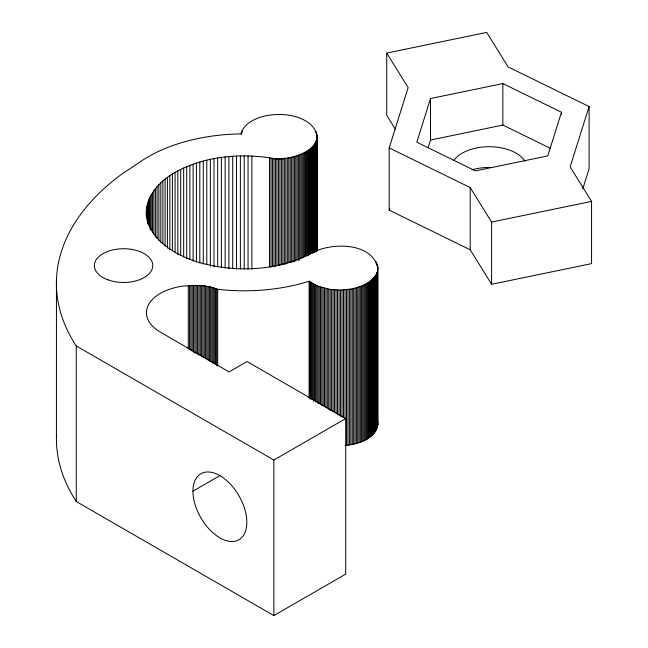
<?xml version="1.0" encoding="UTF-8"?>
<svg xmlns="http://www.w3.org/2000/svg" width="648" height="648" viewBox="0 0 648 648"><rect width="100%" height="100%" fill="white"/><g stroke="black" fill="none" stroke-linecap="round" stroke-linejoin="round"><path stroke-width="0.97" d="M56.433 436.712L56.441 281.151M146.416 217.38C144.139 196.571 160.542 179.585 177.827 170.869C205.813 156.395 238.658 153.357 269.528 157.788C288.328 163.766 335.494 146.529 309.137 123.079C297.246 114.68 281.669 113.149 267.608 115.457C260.763 116.713 253.959 119.054 248.378 123.306C246.2 124.999 244.239 127.016 242.83 129.398C241.234 130.993 242.15 135.1 238.877 133.925A135.91 78.473 0 0 0 137.481 163.75L122.108 173.875A306.455 176.928 0 0 0 76.253 345.959L76.253 501.52L273.845 615.6L345.7 574.12L345.7 418.559L247.066 361.527L229.076 371.887L160.21 332.027A47.369 27.346 0 0 1 148.254 305.232A47.369 27.346 0 0 1 182.906 286.124L193.979 285.395L202.937 285.711L210.681 286.999L217.704 289.291A135.91 78.473 0 0 0 305.921 282.253L309.201 281.24L317.998 286.165L330.164 289.405L340.532 290.11L352.269 288.903L362.783 285.655L370.162 281.394L375.783 275.327L377.29 271.982L377.881 268.547M345.003 445.476C357.931 444.301 375.824 439.133 377.881 424.108M589.097 106.556L570.143 166.868L591.567 201.382L591.567 263.615L491.613 284.286L470.189 249.772L389.189 210.138L389.189 147.914L408.151 87.593L386.726 53.079L486.68 32.4L508.105 66.914L589.097 106.556L589.097 168.78L582.779 188.884M389.189 210.138L389.796 208.219M430.523 98.545L416.802 142.196L475.421 170.886L547.763 155.917L561.484 112.266L502.864 83.576L430.523 98.545L430.523 140.033L428.142 147.623M192.942 491.192L220.693 475.17M76.253 345.959L273.845 460.04L345.7 418.559M377.881 267.689C371.758 242.595 333.388 242.579 314.474 251.675C279.863 270.848 237.508 273.132 199.811 262.643C176.191 255.709 147.639 240.044 146.416 212.333M430.523 140.033L502.864 125.064L550.662 148.457M389.189 147.914L470.189 187.547L491.613 222.061L591.567 201.382M395.612 129.616L386.726 115.303L386.726 53.079M377.525 420.665L377.881 423.249M561.484 112.266L561.484 114.291M502.864 83.576L502.864 125.064M491.613 222.061L491.613 284.286M470.189 187.547L470.189 249.772M377.816 266.822L377.816 424.975M377.703 265.964L377.703 425.833M377.525 265.105L377.525 426.692M377.29 271.982L377.29 427.55M376.998 263.404L376.998 265.421M376.998 272.832L376.998 428.393M376.65 273.675L376.65 429.235M376.245 261.735L376.245 263.752M376.245 274.501L376.245 430.07M375.783 275.327L375.783 430.888M375.265 276.137L375.265 431.698M374.69 276.931L374.69 432.5M374.066 277.717L374.066 433.277M373.386 278.486L373.386 434.047M372.657 279.239L372.657 434.808M371.871 279.976L371.871 435.537M371.045 280.697L371.045 436.258M370.162 281.394L370.162 436.955M369.239 282.074L369.239 437.635M368.267 282.731L368.267 438.291M367.246 283.362L367.246 438.931M366.193 283.978L366.193 439.538M365.091 284.561L365.091 440.122M363.957 285.12L363.957 440.689M362.783 285.655L362.783 441.223M361.568 286.165L361.568 441.725M360.329 286.643L360.329 442.211M359.049 287.096L359.049 442.657M357.745 287.518L357.745 443.078M356.408 287.915L356.408 443.475M355.055 288.271L355.055 443.84M353.67 288.603L353.67 444.164M352.269 288.903L352.269 444.463M350.843 289.17L350.843 444.731M349.402 289.405L349.402 444.965M347.952 289.607L347.952 445.168M346.478 289.778L346.478 445.338M345.003 289.907L345.003 418.195M343.513 290.012L343.513 417.288M342.023 290.077L342.023 417.361M340.532 290.11L340.532 416.38M339.034 290.11L339.034 415.368M337.535 290.077L337.535 414.323M336.045 290.012L336.045 413.246M334.562 289.907L334.562 412.136M333.08 289.778L333.08 411.998M331.614 289.607L331.614 410.824M330.164 289.405L330.164 410.621M328.722 289.17L328.722 409.374M327.297 288.903L327.297 408.102M325.895 288.603L325.895 407.803M324.51 288.271L324.51 406.458M323.149 287.915L323.149 406.102M321.821 287.518L321.821 405.705M320.517 287.096L320.517 404.271M319.237 286.643L319.237 403.826M317.998 286.165L317.998 403.34M316.929 135.027L317.01 250.906M316.807 134.168L316.856 250.606M316.686 139.336L316.686 251.465M316.783 285.655L316.783 401.825M316.621 133.31L316.621 250.493M316.459 140.195L316.459 251.311M316.184 141.045L316.184 251.149M316.07 131.617L316.07 133.634M315.843 141.888L315.843 251.991M315.608 285.12L315.608 401.29M315.446 142.714L315.446 251.813M314.993 143.54L314.993 251.626M314.483 144.35L314.483 252.436M314.474 284.561L314.474 400.731M313.916 145.152L313.916 252.226M313.3 145.938L313.3 253.012M313.373 283.978L313.373 401.153M312.628 146.715L312.628 252.777M312.312 283.362L312.312 399.533M311.907 147.469L311.907 253.53M311.299 282.731L311.299 398.901M311.137 148.206L311.137 253.263M310.327 282.074L310.327 399.249M310.311 148.927L310.311 253.984M309.436 149.631L309.436 254.688M309.404 281.394L309.404 398.569M309.201 281.24L309.201 398.415M308.521 150.312L308.521 255.369M307.557 150.976L307.557 256.033M306.545 151.616L306.545 255.66M305.5 152.223L305.5 256.268M304.406 152.815L304.406 256.859M303.272 153.382L303.272 257.426M302.106 153.924L302.106 257.969M300.899 154.435L300.899 258.479M299.66 154.921L299.66 259.978M298.388 155.374L298.388 260.431M297.092 155.804L297.092 259.848M295.763 156.2L295.763 261.257M294.411 156.565L294.411 261.622M293.026 156.905L293.026 261.954M291.624 157.205L291.624 262.262M290.207 157.48L290.207 262.537M288.773 157.715L288.773 262.772M287.315 157.926L287.315 262.983M285.849 158.096L285.849 264.165M284.375 158.242L284.375 264.303M282.893 158.347L282.893 264.416M281.402 158.42L281.402 264.489M279.904 158.46L279.904 265.534M278.413 158.468L278.413 265.542M276.915 158.436L276.915 265.51M275.424 158.379L275.424 266.458M273.934 158.282L273.934 266.369M273.845 460.04L273.845 615.6M272.452 158.153L272.452 266.239M270.986 157.991L270.986 267.081M269.528 157.788L269.528 266.887M251.886 156.038L251.886 269.179M248.054 155.909L248.054 269.05M244.215 155.868L244.215 269.001M241.979 131.05L241.979 133.075M241.356 132.743L241.356 134.76M240.376 155.909L240.376 269.05M236.544 156.038L236.544 269.179M232.721 156.257L232.721 268.385M228.914 156.565L228.914 268.685M225.139 156.954L225.139 268.07M221.381 157.424L221.381 267.535M217.671 157.991L217.671 267.081M217.704 289.291L217.704 366.063M216.602 288.846L216.602 365.618M215.468 288.425L215.468 364.184M214.31 288.028L214.31 363.787M213.994 158.63L213.994 266.717M213.127 287.655L213.127 363.415M211.912 287.315L211.912 362.062M210.681 286.999L210.681 361.746M210.365 159.359L210.365 266.433M209.434 286.716L209.434 361.463M208.162 286.457L208.162 360.191M206.785 160.169L206.785 264.214M206.874 286.222L206.874 358.952M205.578 358.757L205.578 286.027L204.258 285.857L204.258 357.575M203.269 161.052L203.269 264.092M202.937 285.711L202.937 357.437M201.601 285.606L201.601 356.311M200.264 285.525L200.264 355.226M199.811 162.024L199.811 263.039M198.92 285.476L198.92 355.169M197.575 285.452L197.575 354.14M196.425 163.069L196.425 262.059M196.223 285.468L196.223 353.144M194.878 285.509L194.878 353.184M193.541 285.582L193.541 352.245M193.112 164.187L193.112 261.16M192.205 285.679L192.205 351.338M190.877 285.817L190.877 350.463M189.88 165.386L189.88 259.33M189.556 285.979L189.556 349.62M188.252 286.173L188.252 348.802M186.729 166.649L186.729 258.576M183.668 167.986L183.668 256.883M180.695 169.395L180.695 255.255M177.827 170.869L177.827 254.713M175.057 172.409L175.057 252.21M172.4 174.004L172.4 250.776M169.849 175.665L169.849 249.399M167.411 177.374L167.411 248.087M165.094 179.14L165.094 245.811M162.899 180.962L162.899 243.591M160.826 182.833L160.826 242.425M158.882 184.745L158.882 240.303M157.075 186.697L157.075 238.213M155.399 188.69L155.399 237.176M153.859 190.723L153.859 234.163M152.458 192.788L152.458 232.186M151.203 194.886L151.203 230.243M150.085 197.008L150.085 229.327M149.113 199.155L149.113 226.427M148.295 201.317L148.295 224.548M147.614 203.496L147.614 223.706M147.096 205.7L147.096 220.992M146.715 207.903L146.715 216.991M146.489 210.114L146.489 217.582M76.318 501.512A306.431 176.888 0 0 1 56.538 433.796M454.078 160.105A38.102 22 0 0 1 490.253 146.723A38.102 22 0 0 1 525.018 161.295M472.165 169.76A38.102 22 0 0 1 492.488 167.54M193.606 498.442A38.102 22 60 0 0 238.172 540.149A38.102 22 60 0 0 227.877 481.65A38.102 22 60 0 0 193.606 498.442M107.997 279.855A29.217 16.864 0 0 0 152.774 266.247A29.217 16.864 0 0 0 109.982 250.663A29.217 16.864 0 0 0 107.997 279.855"/></g></svg>
